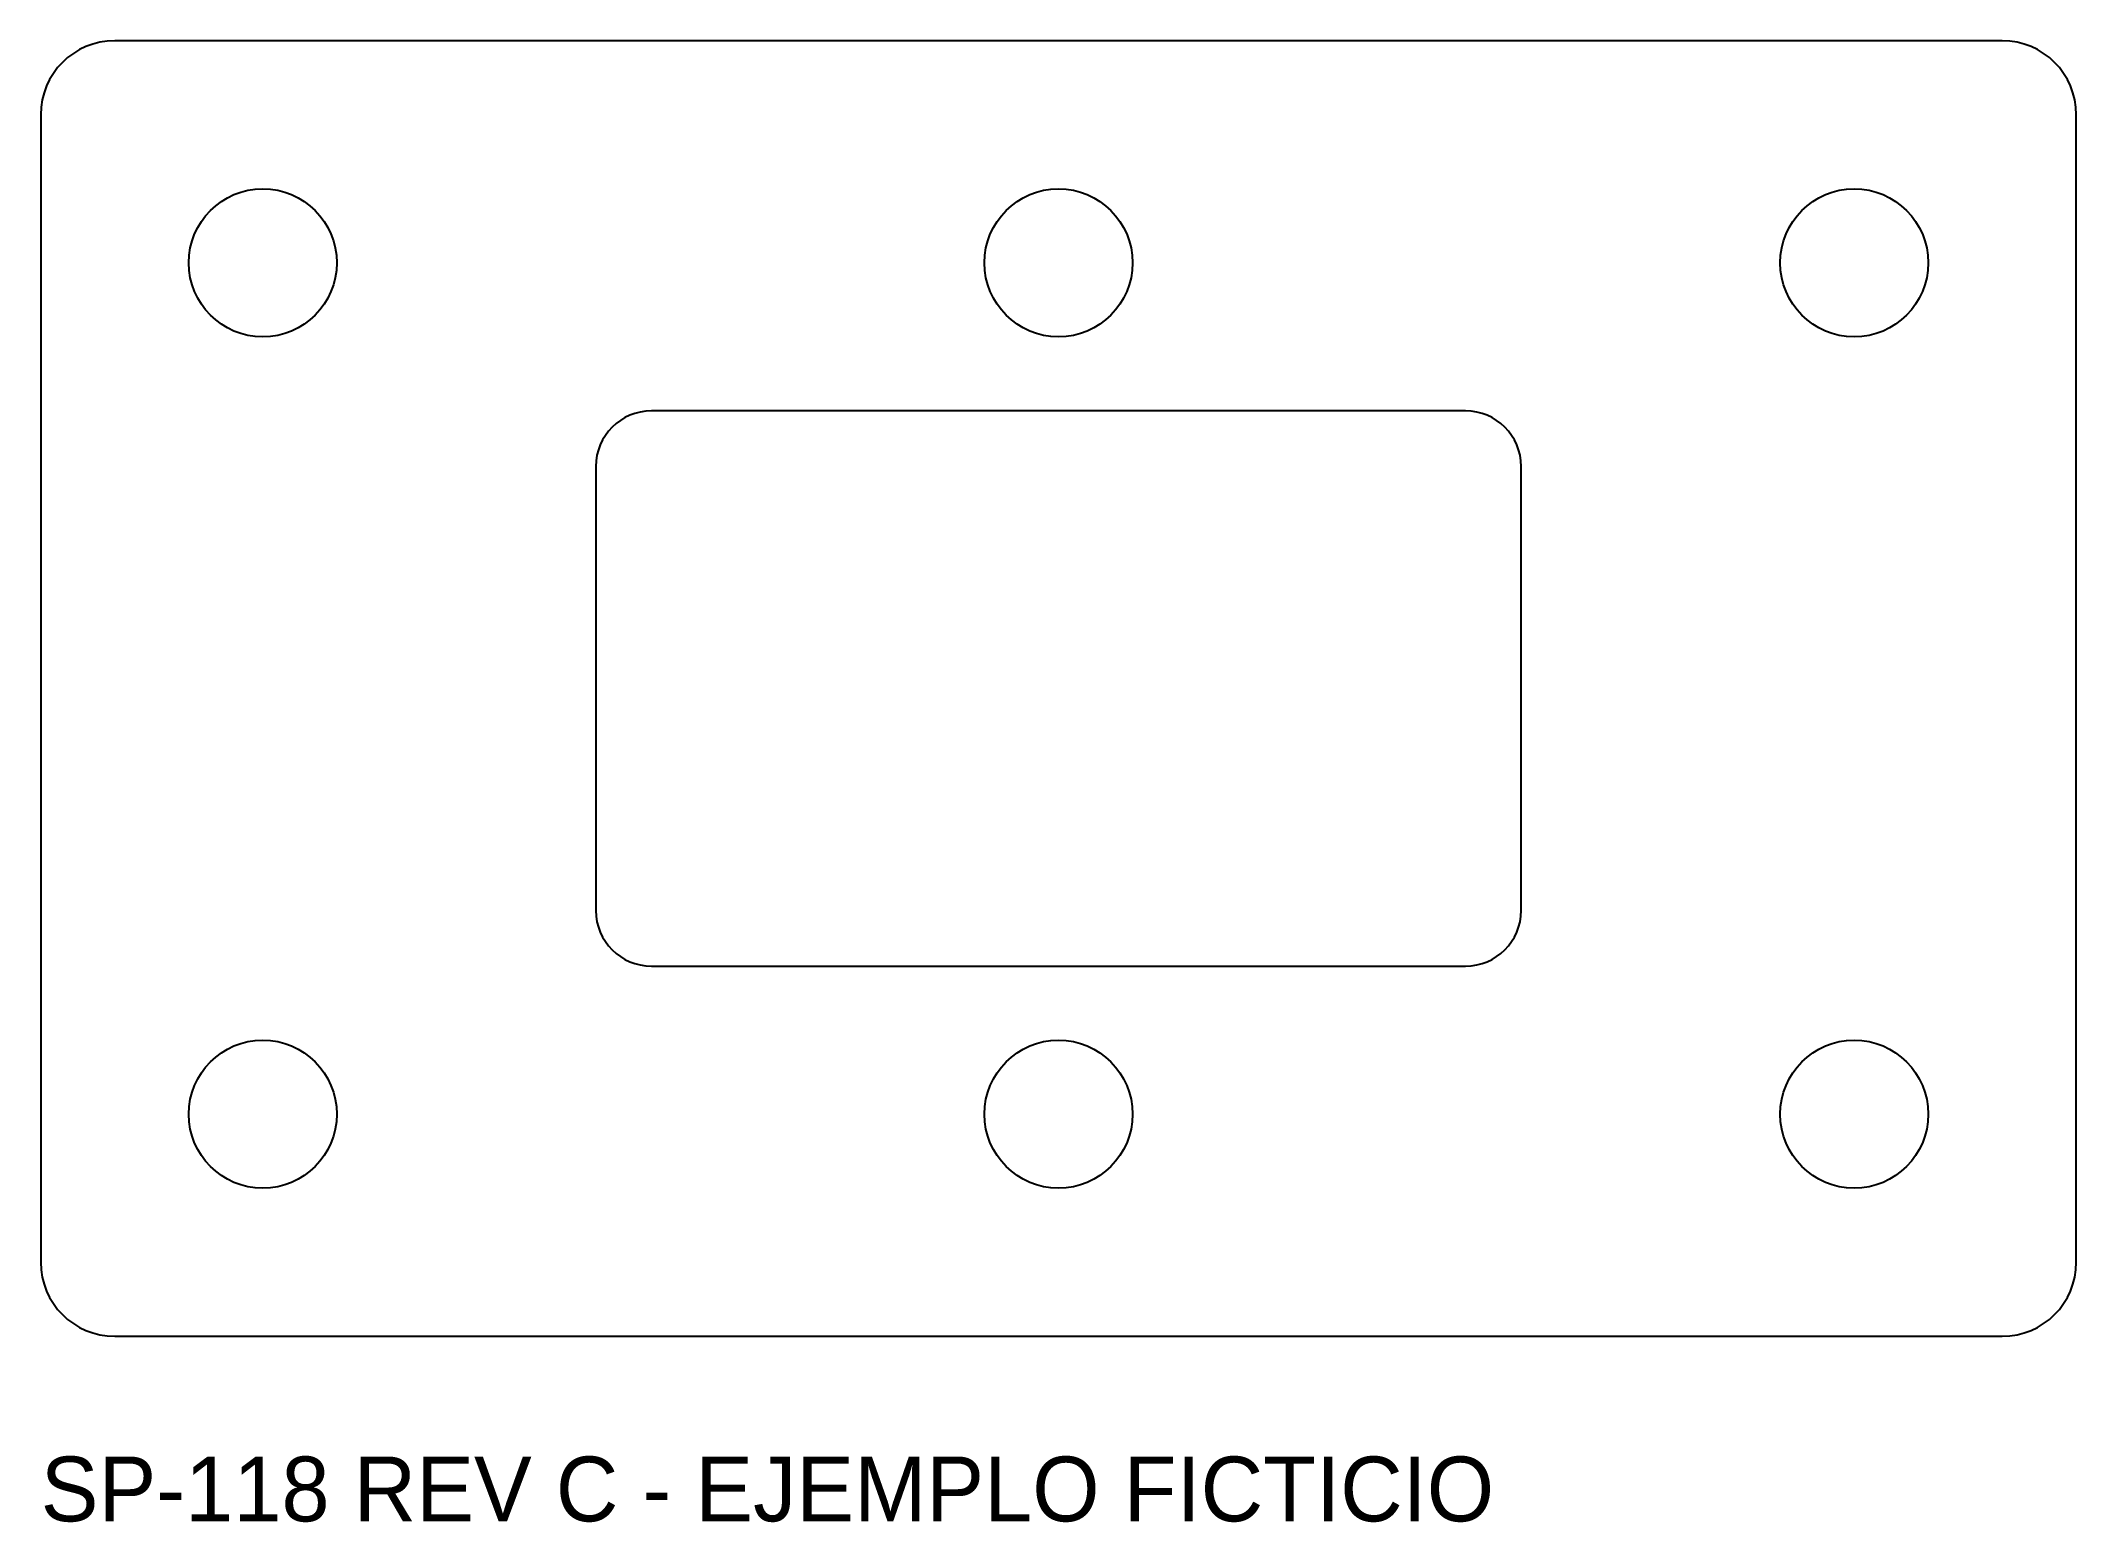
# Model space of a CAD drawing. Header units: millimetres. Extents: x 0 to 110, y -10 to 70.
import ezdxf

# ---------------------------------------------------------------- set-up
doc = ezdxf.new("R2010")
doc.units = ezdxf.units.MM
for name, color, linetype in [('BOLSILLO', 1, 'CONTINUOUS'), ('CONTORNO', 7, 'CONTINUOUS'), ('TALADROS', 5, 'CONTINUOUS'), ('TEXTO', 3, 'CONTINUOUS')]:
    doc.layers.add(name, color=color, linetype=linetype)

msp = doc.modelspace()

# ---------------------------------------------------------------- linework, layer by layer
at = {"layer": 'BOLSILLO'}
for p, q in [((77, 50), (33, 50)), ((30, 47), (30, 23)), ((80, 23), (80, 47)), ((33, 20), (77, 20))]:
    msp.add_line(p, q, dxfattribs=at)
for centre, start, end in [((33, 47), 90, 180), ((77, 47), 0, 90), ((33, 23), 180, 270), ((77, 23), 270, 360)]:
    msp.add_arc(centre, 3, start, end, dxfattribs=at)
at = {"layer": 'CONTORNO'}
for p, q in [((106, 70), (4, 70)), ((0, 66), (0, 4)), ((110, 4), (110, 66)), ((4, 0), (106, 0))]:
    msp.add_line(p, q, dxfattribs=at)
for centre, start, end in [((4, 66), 90, 180), ((106, 66), 0, 90), ((4, 4), 180, 270), ((106, 4), 270, 360)]:
    msp.add_arc(centre, 4, start, end, dxfattribs=at)
at = {"layer": 'TALADROS'}
for centre in [(12, 58), (55, 58), (98, 58), (12, 12), (55, 12), (98, 12)]:
    msp.add_circle(centre, 4, dxfattribs=at)

# ---------------------------------------------------------------- texts
at = {"layer": 'TEXTO'}
msp.add_text('SP-118 REV C - EJEMPLO FICTICIO', height=3.5, dxfattribs=at).set_placement((0, -10))

doc.saveas('drawing.dxf')
